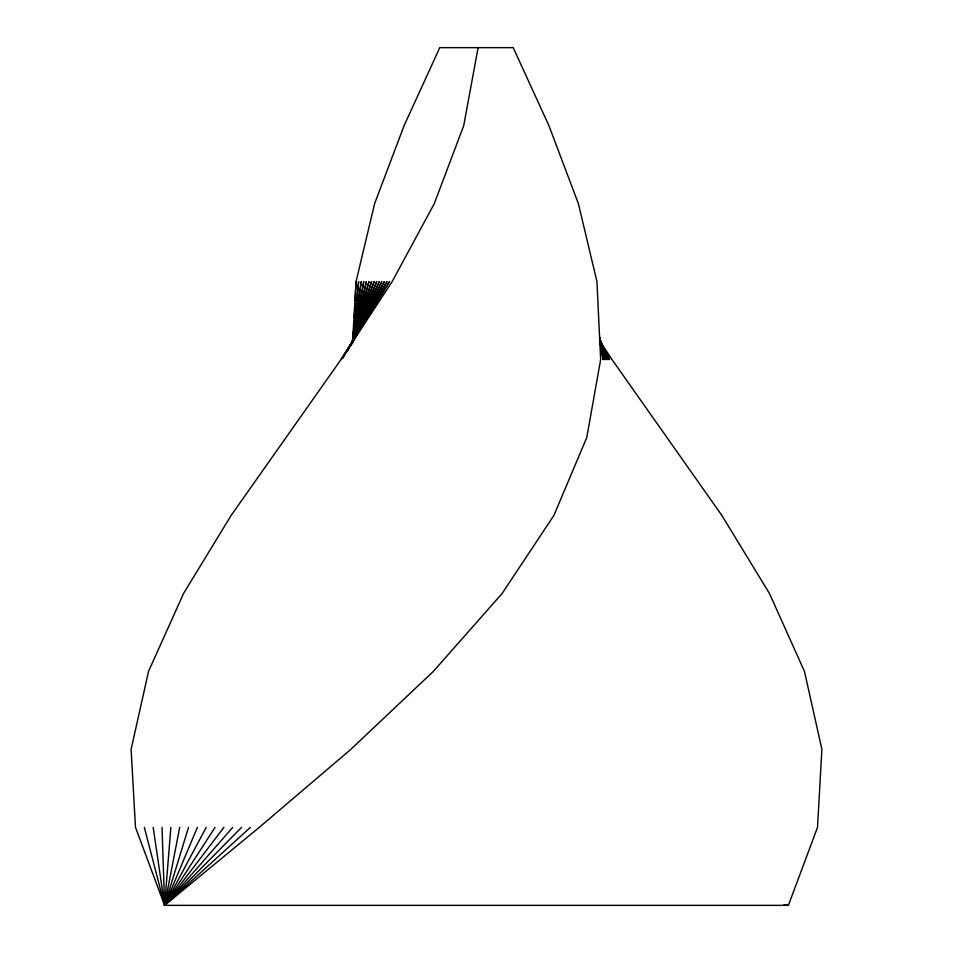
<?xml version="1.0" encoding="UTF-8"?>
<svg xmlns="http://www.w3.org/2000/svg" width="953" height="953" viewBox="0 0 953 953"><rect width="100%" height="100%" fill="white"/><g stroke="black" fill="none" stroke-linecap="round" stroke-linejoin="round"><path stroke-width="1.43" d="M353.599 333.062L354.028 324.234M354.373 316.873L355.004 303.638M355.147 300.695L356.065 281.564L374.624 203.597L404.108 125.617L439.774 47.65L513.226 47.65L548.892 125.617L578.376 203.597L596.935 281.564L600.664 359.543L586.774 437.51L553.872 515.49L502.124 593.457L433.317 671.436L350.787 749.403L259.252 827.383L164.607 905.35L135.493 827.383L131.097 749.403L148.525 671.436L183.56 593.457L231.114 515.49L340.995 359.543L392.171 281.564L434.306 203.597L463.73 125.617L478.108 47.65M352.55 341.889L356.065 281.564M170.861 827.383L164.607 905.35L788.393 905.35L817.507 827.383L821.903 749.403L804.475 671.436L769.44 593.457L721.886 515.49L612.005 359.543L599.818 340.971L608.764 359.543L599.699 339.375M353.539 337.469L354.075 331.584M354.48 327.177L355.016 321.292M355.29 318.35L355.957 310.988M356.231 308.045L358.638 281.564L352.515 341.889L361.223 281.564L356.267 318.35M353.694 337.469L354.087 334.527M354.48 331.584L355.874 321.292M353.515 339.328L354.028 336.433M354.54 333.55L355.052 330.667M356.339 323.448L363.796 281.564L352.36 342.21L366.381 281.564L357.423 321.995M179.7 827.383L164.607 905.35L250.413 827.383M355.493 330.667L356.779 324.89M353.92 338.279L352.801 342.532L371.539 281.564L351.645 343.95L368.954 281.564L354.683 335.444M188.539 827.383L164.607 905.35L144.332 827.383M352.55 342.83L374.112 281.564L350.907 345.617M352.348 343.128L376.697 281.564L350.597 345.856M197.378 827.383L164.607 905.35L153.183 827.383M352.717 342.067L355.076 336.683M356.255 334.003L358.03 329.964M359.21 327.272L379.27 281.564L350.275 346.094M352.527 342.365L360.818 325.176M362.092 322.543L381.855 281.564L350.597 344.998M347.988 350.287L349.286 347.642M351.633 343.95L357.78 332.252M359.15 329.655L384.428 281.564L346.797 351.74M206.217 827.383L164.607 905.35L162.022 827.383M350.621 345.474L387.013 281.564L342.556 358.268M342.58 358.28L389.586 281.564L340.995 359.543M215.056 827.383L164.607 905.35L241.574 827.383M223.895 827.383L164.607 905.35L232.735 827.383M783.962 904.826L788.393 905.35L785.451 904.921M600.009 341.353L609.575 359.543L599.806 339.721M599.687 340.721L607.954 359.543L600.176 340.388M600.104 341.758L607.144 359.543L600.08 340.042M599.961 341.436L606.334 359.543L599.997 339.697M600.056 339.697L605.524 359.543L599.83 341.114L604.714 359.543L600.021 339.328M601.021 346.547L603.904 359.543L599.818 337.886M600.009 342.21L603.094 359.543L599.89 337.469"/></g></svg>
